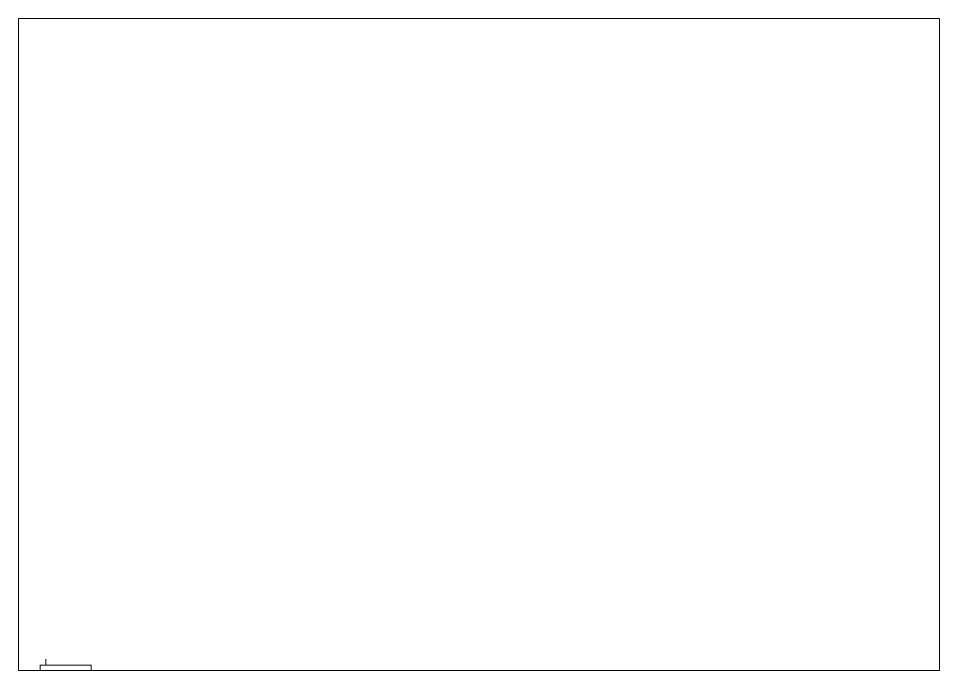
# Paper-space layout '布局1' of a CAD drawing. Extents: x 0 to 422, y 0 to 299.
# The model-space entities are those that its viewports show. They can reach past a viewport. Long polylines and large blocks are cut down to what shows.
import ezdxf

# ---------------------------------------------------------------- set-up
doc = ezdxf.new("R2010")
doc.units = 0
doc.linetypes.add('CONTINUOUS1', pattern=[0])
doc.layers.add('003_THICK', color=7, linetype='CONTINUOUS1')

msp = doc.modelspace()

# ---------------------------------------------------------------- linework, layer by layer
at = {"layer": '003_THICK', "const_width": 0.5}
for points in [[(12.6, 2.51), (12.6, 5.34)], [(0, 0), (43.24, 0)], [(10, 2.51), (33.38, 2.51), (33.38, -2.51), (10, -2.51), (10, 2.51)]]:
    msp.add_lwpolyline(points, dxfattribs=at)

psp = doc.layouts.new('布局1')

# ---------------------------------------------------------------- viewports
at = {"layer": '003_THICK'}
psp.add_viewport(center=(211, 149.5), size=(422, 299), view_center_point=(211, 149.5), view_height=299, dxfattribs=at)

doc.saveas('drawing.dxf')
